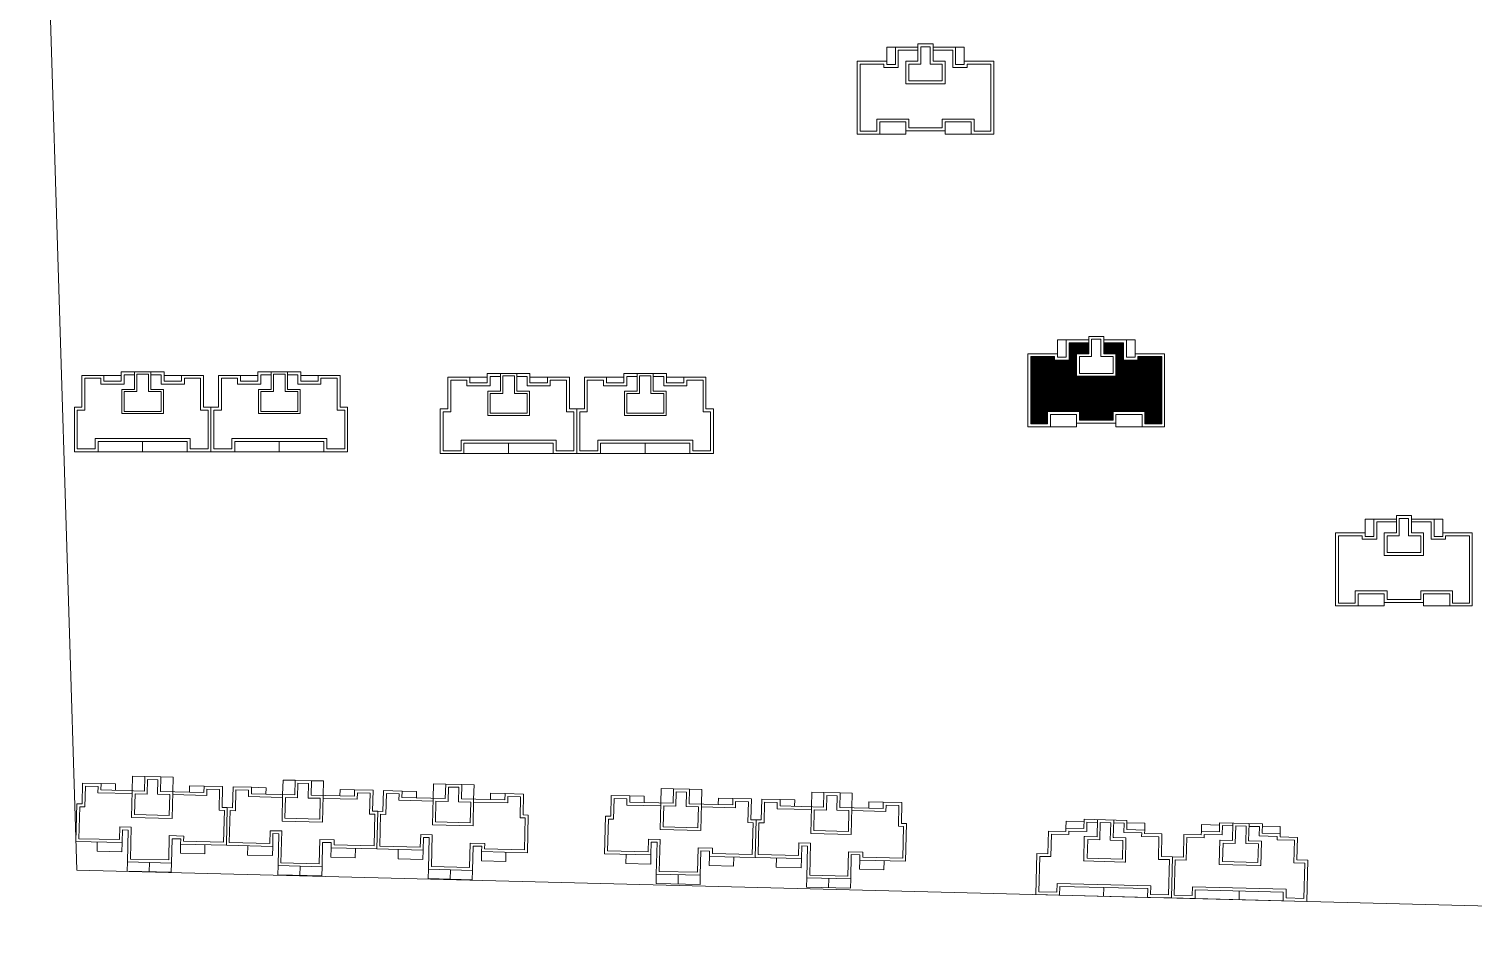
# Model space of a CAD drawing. Extents: x 121658 to 184658, y 9304 to 53801.
# Drawn here: x 125168 to 127662, y 12321 to 13889 of the extents above; entities that cross this region are included whole.
import ezdxf

# ---------------------------------------------------------------- set-up
doc = ezdxf.new("R2010")
doc.units = 0
doc.header["$LTSCALE"] = 1000
doc.header["$MEASUREMENT"] = 0
doc.layers.add('140', color=2, linetype='Continuous', lineweight=5)
doc.layers.add('s2', color=1, linetype='Continuous', lineweight=5)

msp = doc.modelspace()

# ---------------------------------------------------------------- hatches: boundary and pattern name
at = {"layer": 's2', "linetype": 'ByBlock'}
h = msp.add_hatch(dxfattribs=at)
h.set_pattern_fill('ANSI31', color=256, style=0)
h.set_pattern_definition([(45, (-1050501.1429, 357884.4355), (-1.1225320151, 1.1225320151), [])])
h.paths.add_polyline_path([(127124.4, 13323.5), (127096.4, 13323.5), (127083.4, 13323.5), (127083.4, 13317.5), (127058.4, 13317.5), (127058.4, 13347.5), (127024.4, 13347.5), (127024.4, 13328.5), (127045.4, 13328.5), (127045.4, 13289.5), (126977.4, 13289.5), (126977.4, 13328.5), (126998.4, 13328.5), (126998.4, 13347.5), (126964.4, 13347.5), (126964.4, 13317.5), (126939.4, 13317.5), (126939.4, 13323.5), (126926.4, 13323.5), (126898.4, 13323.5), (126898.4, 13207.5), (126927.4, 13207.5), (126927.4, 13228.5), (126982.4, 13228.5), (126982.4, 13213.5), (127011.4, 13213.5), (127040.4, 13213.5), (127040.4, 13228.5), (127095.4, 13228.5), (127095.4, 13207.5), (127124.4, 13207.5)])

# ---------------------------------------------------------------- linework, layer by layer
at = {"layer": '140', "color": 7}
for p, q in [((125167.8, 15114.9), (125250.5, 12436.8)), ((126649.4, 13857.6), (126664.4, 13857.6)), ((126649.4, 13833.6), (126649.4, 13857.6)), ((126664.4, 13857.6), (126664.4, 13827.6)), ((126703.4, 13857.6), (126664.4, 13857.6)), ((126669.4, 13852.6), (126669.4, 13822.6)), ((126703.4, 13852.6), (126669.4, 13852.6)), ((126703.4, 13863.6), (126703.4, 13857.6)), ((126729.4, 13863.6), (126703.4, 13863.6)), ((126703.4, 13857.6), (126703.4, 13833.6)), ((126708.4, 13858.6), (126708.4, 13857.6)), ((126724.4, 13858.6), (126708.4, 13858.6)), ((126708.4, 13857.6), (126708.4, 13828.6)), ((126724.4, 13828.6), (126724.4, 13858.6)), ((126729.4, 13857.6), (126729.4, 13863.6)), ((126729.4, 13833.6), (126729.4, 13863.6)), ((126768.4, 13857.6), (126729.4, 13857.6)), ((126763.4, 13852.6), (126729.4, 13852.6)), ((126763.4, 13822.6), (126763.4, 13852.6)), ((126783.4, 13857.6), (126768.4, 13857.6)), ((126768.4, 13827.6), (126768.4, 13857.6)), ((126783.4, 13833.6), (126783.4, 13857.6)), ((126598.4, 13833.6), (126598.4, 13707.6)), ((126631.4, 13833.6), (126598.4, 13833.6)), ((126603.4, 13828.6), (126603.4, 13712.6)), ((126631.4, 13828.6), (126603.4, 13828.6)), ((126649.4, 13833.6), (126631.4, 13833.6)), ((126644.4, 13828.6), (126631.4, 13828.6)), ((126644.4, 13822.6), (126644.4, 13828.6)), ((126669.4, 13822.6), (126644.4, 13822.6)), ((126649.4, 13827.6), (126649.4, 13833.6)), ((126664.4, 13827.6), (126649.4, 13827.6)), ((126682.4, 13833.6), (126682.4, 13794.6)), ((126703.4, 13833.6), (126682.4, 13833.6)), ((126687.4, 13828.6), (126687.4, 13799.6)), ((126708.4, 13828.6), (126687.4, 13828.6)), ((126745.4, 13828.6), (126724.4, 13828.6)), ((126750.4, 13833.6), (126729.4, 13833.6)), ((126745.4, 13799.6), (126745.4, 13828.6)), ((126750.4, 13794.6), (126750.4, 13833.6)), ((126788.4, 13822.6), (126763.4, 13822.6)), ((126783.4, 13827.6), (126768.4, 13827.6)), ((126783.4, 13833.6), (126783.4, 13827.6)), ((126801.4, 13833.6), (126783.4, 13833.6)), ((126788.4, 13828.6), (126788.4, 13822.6)), ((126801.4, 13828.6), (126788.4, 13828.6)), ((126834.4, 13833.6), (126801.4, 13833.6)), ((126829.4, 13828.6), (126801.4, 13828.6)), ((126829.4, 13712.6), (126829.4, 13828.6)), ((126834.4, 13707.6), (126834.4, 13833.6)), ((126682.4, 13794.6), (126750.4, 13794.6)), ((126687.4, 13799.6), (126745.4, 13799.6)), ((126632.4, 13733.6), (126687.4, 13733.6)), ((126632.4, 13712.6), (126632.4, 13733.6)), ((126637.4, 13728.6), (126682.4, 13728.6)), ((126637.4, 13707.6), (126637.4, 13728.6)), ((126682.4, 13728.6), (126682.4, 13713.6)), ((126687.4, 13733.6), (126687.4, 13718.6)), ((126745.4, 13733.6), (126800.4, 13733.6)), ((126745.4, 13718.6), (126745.4, 13733.6)), ((126750.4, 13728.6), (126795.4, 13728.6)), ((126750.4, 13713.6), (126750.4, 13728.6)), ((126795.4, 13728.6), (126795.4, 13707.6)), ((126800.4, 13733.6), (126800.4, 13712.6)), ((126598.4, 13707.6), (126637.4, 13707.6)), ((126603.4, 13712.6), (126632.4, 13712.6)), ((126637.4, 13707.6), (126682.4, 13707.6)), ((126682.4, 13707.6), (126682.4, 13713.6)), ((126682.4, 13713.6), (126716.4, 13713.6)), ((126687.4, 13718.6), (126716.4, 13718.6)), ((126716.4, 13718.6), (126745.4, 13718.6)), ((126716.4, 13713.6), (126750.4, 13713.6)), ((126750.4, 13707.6), (126750.4, 13713.6)), ((126795.4, 13707.6), (126750.4, 13707.6)), ((126795.4, 13707.6), (126834.4, 13707.6)), ((126800.4, 13712.6), (126829.4, 13712.6)), ((126944.4, 13352.5), (126959.4, 13352.5)), ((126944.4, 13328.5), (126944.4, 13352.5)), ((126959.4, 13352.5), (126959.4, 13322.5)), ((126998.4, 13352.5), (126959.4, 13352.5)), ((126964.4, 13347.5), (126964.4, 13317.5)), ((126998.4, 13347.5), (126964.4, 13347.5)), ((126998.4, 13358.5), (126998.4, 13352.5)), ((127024.4, 13358.5), (126998.4, 13358.5)), ((126998.4, 13352.5), (126998.4, 13328.5)), ((127003.4, 13353.5), (127003.4, 13352.5)), ((127019.4, 13353.5), (127003.4, 13353.5)), ((127003.4, 13352.5), (127003.4, 13323.5)), ((127019.4, 13323.5), (127019.4, 13353.5)), ((127024.4, 13352.5), (127024.4, 13358.5)), ((127024.4, 13328.5), (127024.4, 13358.5)), ((127063.4, 13352.5), (127024.4, 13352.5)), ((127058.4, 13347.5), (127024.4, 13347.5)), ((127058.4, 13317.5), (127058.4, 13347.5)), ((127078.4, 13352.5), (127063.4, 13352.5)), ((127063.4, 13322.5), (127063.4, 13352.5)), ((127078.4, 13328.5), (127078.4, 13352.5)), ((126893.4, 13328.5), (126893.4, 13202.5)), ((126926.4, 13328.5), (126893.4, 13328.5)), ((126898.4, 13323.5), (126898.4, 13207.5)), ((126926.4, 13323.5), (126898.4, 13323.5)), ((126944.4, 13328.5), (126926.4, 13328.5)), ((126939.4, 13323.5), (126926.4, 13323.5)), ((126939.4, 13317.5), (126939.4, 13323.5)), ((126944.4, 13322.5), (126944.4, 13328.5)), ((126959.4, 13322.5), (126944.4, 13322.5)), ((126977.4, 13328.5), (126977.4, 13289.5)), ((126998.4, 13328.5), (126977.4, 13328.5)), ((126982.4, 13323.5), (126982.4, 13294.5)), ((127003.4, 13323.5), (126982.4, 13323.5)), ((127040.4, 13323.5), (127019.4, 13323.5)), ((127045.4, 13328.5), (127024.4, 13328.5)), ((127040.4, 13294.5), (127040.4, 13323.5)), ((127045.4, 13289.5), (127045.4, 13328.5)), ((127078.4, 13322.5), (127063.4, 13322.5)), ((127078.4, 13328.5), (127078.4, 13322.5)), ((127096.4, 13328.5), (127078.4, 13328.5)), ((127083.4, 13323.5), (127083.4, 13317.5)), ((127096.4, 13323.5), (127083.4, 13323.5)), ((127129.4, 13328.5), (127096.4, 13328.5)), ((127124.4, 13323.5), (127096.4, 13323.5)), ((127124.4, 13207.5), (127124.4, 13323.5)), ((127129.4, 13202.5), (127129.4, 13328.5)), ((125327.3, 13297), (125401.3, 13297)), ((125327.3, 13281), (125327.3, 13297)), ((125350.3, 13297), (125350.3, 13267)), ((125378.3, 13267), (125378.3, 13297)), ((125401.3, 13297), (125401.3, 13281)), ((125563.3, 13297), (125637.3, 13297)), ((125563.3, 13281), (125563.3, 13297)), ((125586.3, 13297), (125586.3, 13267)), ((125614.3, 13267), (125614.3, 13297)), ((125637.3, 13297), (125637.3, 13281)), ((126964.4, 13317.5), (126939.4, 13317.5)), ((127083.4, 13317.5), (127058.4, 13317.5)), ((125259.3, 13291), (125297.3, 13291)), ((125259.3, 13236), (125259.3, 13291)), ((125264.3, 13286), (125292.3, 13286)), ((125264.3, 13231), (125264.3, 13286)), ((125292.3, 13286), (125292.3, 13276)), ((125292.3, 13276), (125332.3, 13276)), ((125295.3, 13291), (125297.3, 13291)), ((125297.3, 13291), (125327.3, 13291)), ((125297.3, 13291), (125297.3, 13281)), ((125297.3, 13281), (125327.3, 13281)), ((125332.3, 13292), (125350.3, 13292)), ((125332.3, 13276), (125332.3, 13292)), ((125374.3, 13293), (125354.3, 13293)), ((125354.3, 13293), (125354.3, 13263)), ((125374.3, 13263), (125374.3, 13293)), ((125378.3, 13292), (125396.3, 13292)), ((125396.3, 13292), (125396.3, 13276)), ((125396.3, 13276), (125436.3, 13276)), ((125431.3, 13291), (125401.3, 13291)), ((125401.3, 13281), (125431.3, 13281)), ((125431.3, 13291), (125469.3, 13291)), ((125431.3, 13281), (125431.3, 13291)), ((125436.3, 13286), (125464.3, 13286)), ((125436.3, 13276), (125436.3, 13286)), ((125464.3, 13286), (125464.3, 13231)), ((125469.3, 13291), (125469.3, 13236)), ((125495.3, 13291), (125533.3, 13291)), ((125495.3, 13236), (125495.3, 13291)), ((125500.3, 13286), (125528.3, 13286)), ((125500.3, 13231), (125500.3, 13286)), ((125528.3, 13286), (125528.3, 13276)), ((125528.3, 13276), (125568.3, 13276)), ((125531.3, 13291), (125533.3, 13291)), ((125533.3, 13291), (125563.3, 13291)), ((125533.3, 13291), (125533.3, 13281)), ((125533.3, 13281), (125563.3, 13281)), ((125568.3, 13292), (125586.3, 13292)), ((125568.3, 13276), (125568.3, 13292)), ((125610.3, 13293), (125590.3, 13293)), ((125590.3, 13293), (125590.3, 13263)), ((125610.3, 13263), (125610.3, 13293)), ((125614.3, 13292), (125632.3, 13292)), ((125632.3, 13292), (125632.3, 13276)), ((125632.3, 13276), (125672.3, 13276)), ((125667.3, 13291), (125637.3, 13291)), ((125637.3, 13281), (125667.3, 13281)), ((125667.3, 13291), (125705.3, 13291)), ((125667.3, 13281), (125667.3, 13291)), ((125672.3, 13286), (125700.3, 13286)), ((125672.3, 13276), (125672.3, 13286)), ((125700.3, 13286), (125700.3, 13231)), ((125705.3, 13291), (125705.3, 13236)), ((125891.3, 13288.1), (125929.3, 13288.1)), ((125891.3, 13233.1), (125891.3, 13288.1)), ((125896.3, 13283.1), (125924.3, 13283.1)), ((125896.3, 13228.1), (125896.3, 13283.1)), ((125924.3, 13283.1), (125924.3, 13273.1)), ((125924.3, 13273.1), (125964.3, 13273.1)), ((125927.3, 13288.1), (125929.3, 13288.1)), ((125929.3, 13288.1), (125959.3, 13288.1)), ((125929.3, 13288.1), (125929.3, 13278.1)), ((125929.3, 13278.1), (125959.3, 13278.1)), ((125959.3, 13294.1), (126033.3, 13294.1)), ((125959.3, 13278.1), (125959.3, 13294.1)), ((125964.3, 13289.1), (125982.3, 13289.1)), ((125964.3, 13273.1), (125964.3, 13289.1)), ((125982.3, 13294.1), (125982.3, 13264.1)), ((126006.3, 13290.1), (125986.3, 13290.1)), ((125986.3, 13290.1), (125986.3, 13260.1)), ((126006.3, 13260.1), (126006.3, 13290.1)), ((126010.3, 13264.1), (126010.3, 13294.1)), ((126010.3, 13289.1), (126028.3, 13289.1)), ((126028.3, 13289.1), (126028.3, 13273.1)), ((126028.3, 13273.1), (126068.3, 13273.1)), ((126033.3, 13294.1), (126033.3, 13278.1)), ((126063.3, 13288.1), (126033.3, 13288.1)), ((126033.3, 13278.1), (126063.3, 13278.1)), ((126063.3, 13288.1), (126101.3, 13288.1)), ((126063.3, 13278.1), (126063.3, 13288.1)), ((126068.3, 13283.1), (126096.3, 13283.1)), ((126068.3, 13273.1), (126068.3, 13283.1)), ((126096.3, 13283.1), (126096.3, 13228.1)), ((126101.3, 13288.1), (126101.3, 13233.1)), ((126127.3, 13288.1), (126165.3, 13288.1)), ((126127.3, 13233.1), (126127.3, 13288.1)), ((126132.3, 13283.1), (126160.3, 13283.1)), ((126132.3, 13228.1), (126132.3, 13283.1)), ((126160.3, 13283.1), (126160.3, 13273.1)), ((126160.3, 13273.1), (126200.3, 13273.1)), ((126163.3, 13288.1), (126165.3, 13288.1)), ((126165.3, 13288.1), (126195.3, 13288.1)), ((126165.3, 13288.1), (126165.3, 13278.1)), ((126165.3, 13278.1), (126195.3, 13278.1)), ((126195.3, 13294.1), (126269.3, 13294.1)), ((126195.3, 13278.1), (126195.3, 13294.1)), ((126200.3, 13289.1), (126218.3, 13289.1)), ((126200.3, 13273.1), (126200.3, 13289.1)), ((126218.3, 13294.1), (126218.3, 13264.1)), ((126242.3, 13290.1), (126222.3, 13290.1)), ((126222.3, 13290.1), (126222.3, 13260.1)), ((126242.3, 13260.1), (126242.3, 13290.1)), ((126246.3, 13264.1), (126246.3, 13294.1)), ((126246.3, 13289.1), (126264.3, 13289.1)), ((126264.3, 13289.1), (126264.3, 13273.1)), ((126264.3, 13273.1), (126304.3, 13273.1)), ((126269.3, 13294.1), (126269.3, 13278.1)), ((126299.3, 13288.1), (126269.3, 13288.1)), ((126269.3, 13278.1), (126299.3, 13278.1)), ((126299.3, 13288.1), (126337.3, 13288.1)), ((126299.3, 13278.1), (126299.3, 13288.1)), ((126304.3, 13283.1), (126332.3, 13283.1)), ((126304.3, 13273.1), (126304.3, 13283.1)), ((126332.3, 13283.1), (126332.3, 13228.1)), ((126337.3, 13288.1), (126337.3, 13233.1)), ((126977.4, 13289.5), (127045.4, 13289.5)), ((126982.4, 13294.5), (127040.4, 13294.5)), ((125328.3, 13267), (125328.3, 13225)), ((125350.3, 13267), (125328.3, 13267)), ((125332.3, 13263), (125332.3, 13229)), ((125354.3, 13263), (125332.3, 13263)), ((125396.3, 13263), (125374.3, 13263)), ((125400.3, 13267), (125378.3, 13267)), ((125396.3, 13229), (125396.3, 13263)), ((125400.3, 13225), (125400.3, 13267)), ((125564.3, 13267), (125564.3, 13225)), ((125586.3, 13267), (125564.3, 13267)), ((125568.3, 13263), (125568.3, 13229)), ((125590.3, 13263), (125568.3, 13263)), ((125632.3, 13263), (125610.3, 13263)), ((125636.3, 13267), (125614.3, 13267)), ((125632.3, 13229), (125632.3, 13263)), ((125636.3, 13225), (125636.3, 13267)), ((125960.3, 13264.1), (125960.3, 13222.1)), ((125982.3, 13264.1), (125960.3, 13264.1)), ((125964.3, 13260.1), (125964.3, 13226.1)), ((125986.3, 13260.1), (125964.3, 13260.1)), ((126028.3, 13260.1), (126006.3, 13260.1)), ((126032.3, 13264.1), (126010.3, 13264.1)), ((126028.3, 13226.1), (126028.3, 13260.1)), ((126032.3, 13222.1), (126032.3, 13264.1)), ((126196.3, 13264.1), (126196.3, 13222.1)), ((126218.3, 13264.1), (126196.3, 13264.1)), ((126200.3, 13260.1), (126200.3, 13226.1)), ((126222.3, 13260.1), (126200.3, 13260.1)), ((126264.3, 13260.1), (126242.3, 13260.1)), ((126268.3, 13264.1), (126246.3, 13264.1)), ((126264.3, 13226.1), (126264.3, 13260.1)), ((126268.3, 13222.1), (126268.3, 13264.1)), ((125246.3, 13236), (125259.3, 13236)), ((125246.3, 13159), (125246.3, 13236)), ((125251.3, 13231), (125264.3, 13231)), ((125251.3, 13164), (125251.3, 13231)), ((125328.3, 13226), (125328.3, 13225)), ((125328.3, 13225), (125400.3, 13225)), ((125332.3, 13229), (125396.3, 13229)), ((125399.3, 13225), (125400.3, 13225)), ((125464.3, 13231), (125477.3, 13231)), ((125469.3, 13236), (125482.3, 13236)), ((125477.3, 13231), (125477.3, 13164)), ((125482.3, 13236), (125482.3, 13159)), ((125482.3, 13236), (125495.3, 13236)), ((125482.3, 13159), (125482.3, 13236)), ((125487.3, 13231), (125500.3, 13231)), ((125487.3, 13164), (125487.3, 13231)), ((125564.3, 13226), (125564.3, 13225)), ((125564.3, 13225), (125636.3, 13225)), ((125568.3, 13229), (125632.3, 13229)), ((125635.3, 13225), (125636.3, 13225)), ((125700.3, 13231), (125713.3, 13231)), ((125705.3, 13236), (125718.3, 13236)), ((125713.3, 13231), (125713.3, 13164)), ((125718.3, 13236), (125718.3, 13159)), ((125878.3, 13233.1), (125891.3, 13233.1)), ((125878.3, 13156.1), (125878.3, 13233.1)), ((125883.3, 13228.1), (125896.3, 13228.1)), ((125883.3, 13161.1), (125883.3, 13228.1)), ((125960.3, 13223.1), (125960.3, 13222.1)), ((125960.3, 13222.1), (126032.3, 13222.1)), ((125964.3, 13226.1), (126028.3, 13226.1)), ((126031.3, 13222.1), (126032.3, 13222.1)), ((126096.3, 13228.1), (126109.3, 13228.1)), ((126101.3, 13233.1), (126114.3, 13233.1)), ((126109.3, 13228.1), (126109.3, 13161.1)), ((126114.3, 13233.1), (126114.3, 13156.1)), ((126114.3, 13233.1), (126127.3, 13233.1)), ((126114.3, 13156.1), (126114.3, 13233.1)), ((126119.3, 13228.1), (126132.3, 13228.1)), ((126119.3, 13161.1), (126119.3, 13228.1)), ((126196.3, 13223.1), (126196.3, 13222.1)), ((126196.3, 13222.1), (126268.3, 13222.1)), ((126200.3, 13226.1), (126264.3, 13226.1)), ((126267.3, 13222.1), (126268.3, 13222.1)), ((126332.3, 13228.1), (126345.3, 13228.1)), ((126337.3, 13233.1), (126350.3, 13233.1)), ((126345.3, 13228.1), (126345.3, 13161.1)), ((126350.3, 13233.1), (126350.3, 13156.1)), ((126927.4, 13228.5), (126982.4, 13228.5)), ((126927.4, 13207.5), (126927.4, 13228.5)), ((126932.4, 13223.5), (126977.4, 13223.5)), ((126932.4, 13202.5), (126932.4, 13223.5)), ((126977.4, 13223.5), (126977.4, 13208.5)), ((126982.4, 13228.5), (126982.4, 13213.5)), ((127040.4, 13228.5), (127095.4, 13228.5)), ((127040.4, 13213.5), (127040.4, 13228.5)), ((127045.4, 13223.5), (127090.4, 13223.5)), ((127045.4, 13208.5), (127045.4, 13223.5)), ((127090.4, 13223.5), (127090.4, 13202.5)), ((127095.4, 13228.5), (127095.4, 13207.5)), ((126893.4, 13202.5), (126932.4, 13202.5)), ((126898.4, 13207.5), (126927.4, 13207.5)), ((126932.4, 13202.5), (126977.4, 13202.5)), ((126977.4, 13202.5), (126977.4, 13208.5)), ((126977.4, 13208.5), (127011.4, 13208.5)), ((126982.4, 13213.5), (127011.4, 13213.5)), ((127011.4, 13213.5), (127040.4, 13213.5)), ((127011.4, 13208.5), (127045.4, 13208.5)), ((127045.4, 13202.5), (127045.4, 13208.5)), ((127090.4, 13202.5), (127045.4, 13202.5)), ((127090.4, 13202.5), (127129.4, 13202.5)), ((127095.4, 13207.5), (127124.4, 13207.5)), ((125282.3, 13182), (125282.3, 13164)), ((125364.3, 13182), (125282.3, 13182)), ((125287.3, 13177), (125287.3, 13159)), ((125364.3, 13177), (125287.3, 13177)), ((125446.3, 13182), (125364.3, 13182)), ((125441.3, 13177), (125364.3, 13177)), ((125364.3, 13177), (125364.3, 13159)), ((125441.3, 13159), (125441.3, 13177)), ((125446.3, 13164), (125446.3, 13182)), ((125518.3, 13182), (125518.3, 13164)), ((125600.3, 13182), (125518.3, 13182)), ((125523.3, 13177), (125523.3, 13159)), ((125600.3, 13177), (125523.3, 13177)), ((125682.3, 13182), (125600.3, 13182)), ((125677.3, 13177), (125600.3, 13177)), ((125600.3, 13177), (125600.3, 13159)), ((125677.3, 13159), (125677.3, 13177)), ((125682.3, 13164), (125682.3, 13182)), ((125914.3, 13179.1), (125914.3, 13161.1)), ((125996.3, 13179.1), (125914.3, 13179.1)), ((125919.3, 13174.1), (125919.3, 13156.1)), ((125996.3, 13174.1), (125919.3, 13174.1)), ((126078.3, 13179.1), (125996.3, 13179.1)), ((126073.3, 13174.1), (125996.3, 13174.1)), ((125996.3, 13174.1), (125996.3, 13156.1)), ((126073.3, 13156.1), (126073.3, 13174.1)), ((126078.3, 13161.1), (126078.3, 13179.1)), ((126150.3, 13179.1), (126150.3, 13161.1)), ((126232.3, 13179.1), (126150.3, 13179.1)), ((126155.3, 13174.1), (126155.3, 13156.1)), ((126232.3, 13174.1), (126155.3, 13174.1)), ((126314.3, 13179.1), (126232.3, 13179.1)), ((126309.3, 13174.1), (126232.3, 13174.1)), ((126232.3, 13174.1), (126232.3, 13156.1)), ((126309.3, 13156.1), (126309.3, 13174.1)), ((126314.3, 13161.1), (126314.3, 13179.1)), ((125287.3, 13159), (125246.3, 13159)), ((125282.3, 13164), (125251.3, 13164)), ((125364.3, 13159), (125287.3, 13159)), ((125364.3, 13159), (125441.3, 13159)), ((125482.3, 13159), (125441.3, 13159)), ((125477.3, 13164), (125446.3, 13164)), ((125523.3, 13159), (125482.3, 13159)), ((125518.3, 13164), (125487.3, 13164)), ((125600.3, 13159), (125523.3, 13159)), ((125600.3, 13159), (125677.3, 13159)), ((125718.3, 13159), (125677.3, 13159)), ((125713.3, 13164), (125682.3, 13164)), ((125919.3, 13156.1), (125878.3, 13156.1)), ((125914.3, 13161.1), (125883.3, 13161.1)), ((125996.3, 13156.1), (125919.3, 13156.1)), ((125996.3, 13156.1), (126073.3, 13156.1)), ((126114.3, 13156.1), (126073.3, 13156.1)), ((126109.3, 13161.1), (126078.3, 13161.1)), ((126155.3, 13156.1), (126114.3, 13156.1)), ((126150.3, 13161.1), (126119.3, 13161.1)), ((126232.3, 13156.1), (126155.3, 13156.1)), ((126232.3, 13156.1), (126309.3, 13156.1)), ((126350.3, 13156.1), (126309.3, 13156.1)), ((126345.3, 13161.1), (126314.3, 13161.1)), ((127529.8, 13049.1), (127529.8, 13043.1)), ((127555.8, 13049.1), (127529.8, 13049.1)), ((127555.8, 13043.1), (127555.8, 13049.1)), ((127555.8, 13019.1), (127555.8, 13049.1)), ((127475.8, 13043.1), (127490.8, 13043.1)), ((127475.8, 13019.1), (127475.8, 13043.1)), ((127490.8, 13043.1), (127490.8, 13013.1)), ((127529.8, 13043.1), (127490.8, 13043.1)), ((127495.8, 13038.1), (127495.8, 13008.1)), ((127529.8, 13038.1), (127495.8, 13038.1)), ((127529.8, 13043.1), (127529.8, 13019.1)), ((127534.8, 13044.1), (127534.8, 13043.1)), ((127550.8, 13044.1), (127534.8, 13044.1)), ((127534.8, 13043.1), (127534.8, 13014.1)), ((127550.8, 13014.1), (127550.8, 13044.1)), ((127594.8, 13043.1), (127555.8, 13043.1)), ((127589.8, 13038.1), (127555.8, 13038.1)), ((127589.8, 13008.1), (127589.8, 13038.1)), ((127609.8, 13043.1), (127594.8, 13043.1)), ((127594.8, 13013.1), (127594.8, 13043.1)), ((127609.8, 13019.1), (127609.8, 13043.1)), ((127424.8, 13019.1), (127424.8, 12893.1)), ((127457.8, 13019.1), (127424.8, 13019.1)), ((127429.8, 13014.1), (127429.8, 12898.1)), ((127457.8, 13014.1), (127429.8, 13014.1)), ((127475.8, 13019.1), (127457.8, 13019.1)), ((127470.8, 13014.1), (127457.8, 13014.1)), ((127470.8, 13008.1), (127470.8, 13014.1)), ((127495.8, 13008.1), (127470.8, 13008.1)), ((127475.8, 13013.1), (127475.8, 13019.1)), ((127490.8, 13013.1), (127475.8, 13013.1)), ((127508.8, 13019.1), (127508.8, 12980.1)), ((127529.8, 13019.1), (127508.8, 13019.1)), ((127513.8, 13014.1), (127513.8, 12985.1)), ((127534.8, 13014.1), (127513.8, 13014.1)), ((127571.8, 13014.1), (127550.8, 13014.1)), ((127576.8, 13019.1), (127555.8, 13019.1)), ((127571.8, 12985.1), (127571.8, 13014.1)), ((127576.8, 12980.1), (127576.8, 13019.1)), ((127614.8, 13008.1), (127589.8, 13008.1)), ((127609.8, 13013.1), (127594.8, 13013.1)), ((127609.8, 13019.1), (127609.8, 13013.1)), ((127627.8, 13019.1), (127609.8, 13019.1)), ((127614.8, 13014.1), (127614.8, 13008.1)), ((127627.8, 13014.1), (127614.8, 13014.1)), ((127660.8, 13019.1), (127627.8, 13019.1)), ((127655.8, 13014.1), (127627.8, 13014.1)), ((127655.8, 12898.1), (127655.8, 13014.1)), ((127660.8, 12893.1), (127660.8, 13019.1)), ((127508.8, 12980.1), (127576.8, 12980.1)), ((127513.8, 12985.1), (127571.8, 12985.1)), ((127429.8, 12898.1), (127458.8, 12898.1)), ((127458.8, 12919.1), (127513.8, 12919.1)), ((127458.8, 12898.1), (127458.8, 12919.1)), ((127463.8, 12914.1), (127508.8, 12914.1)), ((127463.8, 12893.1), (127463.8, 12914.1)), ((127508.8, 12914.1), (127508.8, 12899.1)), ((127508.8, 12893.1), (127508.8, 12899.1)), ((127508.8, 12899.1), (127542.8, 12899.1)), ((127513.8, 12919.1), (127513.8, 12904.1)), ((127513.8, 12904.1), (127542.8, 12904.1)), ((127542.8, 12904.1), (127571.8, 12904.1)), ((127542.8, 12899.1), (127576.8, 12899.1)), ((127571.8, 12919.1), (127626.8, 12919.1)), ((127571.8, 12904.1), (127571.8, 12919.1)), ((127576.8, 12914.1), (127621.8, 12914.1)), ((127576.8, 12899.1), (127576.8, 12914.1)), ((127576.8, 12893.1), (127576.8, 12899.1)), ((127621.8, 12914.1), (127621.8, 12893.1)), ((127626.8, 12919.1), (127626.8, 12898.1)), ((127626.8, 12898.1), (127655.8, 12898.1)), ((127424.8, 12893.1), (127463.8, 12893.1)), ((127463.8, 12893.1), (127508.8, 12893.1)), ((127621.8, 12893.1), (127576.8, 12893.1)), ((127621.8, 12893.1), (127660.8, 12893.1)), ((125346.2, 12574), (125346.8, 12599)), ((125346.8, 12599), (125367.8, 12598.4)), ((125367.2, 12573.4), (125367.8, 12598.4)), ((125367.8, 12598.4), (125395.8, 12597.7)), ((125395.8, 12597.7), (125395.2, 12572.8)), ((125395.8, 12597.7), (125416.8, 12597.2)), ((125416.8, 12597.2), (125416.2, 12572.2)), ((125259.6, 12551.1), (125260.5, 12587.1)), ((125260.5, 12587.1), (125292.5, 12586.3)), ((125264.5, 12546), (125265.4, 12582)), ((125265.4, 12582), (125287.4, 12581.4)), ((125287.4, 12581.4), (125287.1, 12570.4)), ((125292.5, 12586.3), (125292.2, 12575.3)), ((125292.2, 12575.3), (125367.2, 12573.4)), ((125292.5, 12586.3), (125317.5, 12585.7)), ((125317.5, 12585.7), (125317.2, 12574.7)), ((125346.2, 12574), (125345.1, 12528)), ((125372.7, 12593.3), (125372.1, 12568.3)), ((125390.7, 12592.9), (125372.7, 12593.3)), ((125390.1, 12567.9), (125390.7, 12592.9)), ((125395.2, 12572.8), (125470.2, 12570.9)), ((125445.2, 12571.5), (125445.4, 12582.5)), ((125445.4, 12582.5), (125470.4, 12581.9)), ((125470.2, 12570.9), (125470.4, 12581.9)), ((125470.4, 12581.9), (125502.4, 12581.1)), ((125475, 12565.8), (125475.3, 12576.8)), ((125475.3, 12576.8), (125497.3, 12576.2)), ((125497.3, 12576.2), (125496.4, 12540.2)), ((125502.4, 12581.1), (125501.5, 12545.1)), ((125519.5, 12544.7), (125520.4, 12580.7)), ((125520.4, 12580.7), (125552.4, 12579.9)), ((125524.4, 12539.5), (125525.3, 12575.5)), ((125525.3, 12575.5), (125547.3, 12575)), ((125547.3, 12575), (125547, 12564)), ((125552.4, 12579.9), (125552.1, 12568.9)), ((125552.4, 12579.9), (125577.4, 12579.2)), ((125577.4, 12579.2), (125577.1, 12568.2)), ((125606.1, 12567.5), (125606.7, 12592.5)), ((125606.7, 12592.5), (125627.7, 12592)), ((125627.1, 12567), (125627.7, 12592)), ((125627.7, 12592), (125655.7, 12591.3)), ((125632.6, 12586.9), (125632, 12561.9)), ((125650.6, 12586.4), (125632.6, 12586.9)), ((125650, 12561.4), (125650.6, 12586.4)), ((125655.7, 12591.3), (125655.1, 12566.3)), ((125655.7, 12591.3), (125676.7, 12590.8)), ((125676.7, 12590.8), (125676.1, 12565.8)), ((125705.1, 12565.1), (125705.4, 12576.1)), ((125705.4, 12576.1), (125730.4, 12575.5)), ((125730.1, 12564.5), (125730.4, 12575.5)), ((125730.4, 12575.5), (125762.3, 12574.7)), ((125762.3, 12574.7), (125761.5, 12538.7)), ((125779.4, 12538.2), (125780.3, 12574.2)), ((125780.3, 12574.2), (125812.3, 12573.4)), ((125812.3, 12573.4), (125812.1, 12562.4)), ((125812.3, 12573.4), (125837.3, 12572.8)), ((125837.3, 12572.8), (125837, 12561.8)), ((125866, 12561.1), (125866.7, 12586.1)), ((125866.7, 12586.1), (125887.7, 12585.6)), ((125887, 12560.6), (125887.7, 12585.6)), ((125887.7, 12585.6), (125915.6, 12584.9)), ((125892.5, 12580.4), (125891.9, 12555.5)), ((125910.5, 12580), (125892.5, 12580.4)), ((125909.9, 12555), (125910.5, 12580)), ((125915.6, 12584.9), (125915, 12559.9)), ((125915.6, 12584.9), (125936.6, 12584.4)), ((125936.6, 12584.4), (125936, 12559.4)), ((126259.4, 12552.8), (126260.1, 12577.8)), ((126260.1, 12577.8), (126281, 12577.3)), ((126280.4, 12552.3), (126281, 12577.3)), ((126281, 12577.3), (126309, 12576.6)), ((126309, 12576.6), (126308.4, 12551.6)), ((126309, 12576.6), (126330, 12576)), ((126330, 12576), (126329.4, 12551.1)), ((125249, 12486.3), (125250.6, 12551.3)), ((125250.6, 12551.3), (125259.6, 12551.1)), ((125287.1, 12570.4), (125346.1, 12569)), ((125351.1, 12568.8), (125350.2, 12532.9)), ((125372.1, 12568.3), (125351.1, 12568.8)), ((125411.1, 12567.4), (125390.1, 12567.9)), ((125410.2, 12531.4), (125411.1, 12567.4)), ((125415, 12526.2), (125416.2, 12572.2)), ((125416.1, 12567.2), (125475, 12565.8)), ((125547, 12564), (125606, 12562.5)), ((125552.1, 12568.9), (125627.1, 12567)), ((125606.1, 12567.5), (125605, 12521.5)), ((125611, 12562.4), (125610.1, 12526.4)), ((125632, 12561.9), (125611, 12562.4)), ((125671, 12560.9), (125650, 12561.4)), ((125655.1, 12566.3), (125730.1, 12564.5)), ((125670.1, 12524.9), (125671, 12560.9)), ((125675, 12519.8), (125676.1, 12565.8)), ((125676, 12560.8), (125735, 12559.3)), ((125735, 12559.3), (125735.2, 12570.3)), ((125735.2, 12570.3), (125757.2, 12569.8)), ((125757.2, 12569.8), (125756.3, 12533.8)), ((125784.3, 12533.1), (125785.2, 12569.1)), ((125785.2, 12569.1), (125807.2, 12568.6)), ((125807.2, 12568.6), (125806.9, 12557.6)), ((125806.9, 12557.6), (125865.9, 12556.1)), ((125812.1, 12562.4), (125887, 12560.6)), ((125866, 12561.1), (125864.9, 12515.1)), ((125870.9, 12556), (125870, 12520)), ((125891.9, 12555.5), (125870.9, 12556)), ((125930.9, 12554.5), (125909.9, 12555)), ((125915, 12559.9), (125990, 12558)), ((125930, 12518.5), (125930.9, 12554.5)), ((125934.9, 12513.4), (125936, 12559.4)), ((125935.9, 12554.4), (125994.9, 12552.9)), ((125965, 12558.6), (125965.3, 12569.6)), ((125965.3, 12569.6), (125990.3, 12569)), ((125990, 12558), (125990.3, 12569)), ((125990.3, 12569), (126022.3, 12568.2)), ((125994.9, 12552.9), (125995.1, 12563.9)), ((125995.1, 12563.9), (126017.1, 12563.4)), ((126017.1, 12563.4), (126016.3, 12527.4)), ((126022.3, 12568.2), (126021.4, 12532.2)), ((126172.8, 12529.9), (126173.7, 12565.9)), ((126173.7, 12565.9), (126205.7, 12565.1)), ((126177.7, 12524.8), (126178.6, 12560.8)), ((126178.6, 12560.8), (126200.6, 12560.2)), ((126200.6, 12560.2), (126200.3, 12549.2)), ((126200.3, 12549.2), (126259.3, 12547.8)), ((126205.7, 12565.1), (126205.5, 12554.1)), ((126205.5, 12554.1), (126280.4, 12552.3)), ((126205.7, 12565.1), (126230.7, 12564.5)), ((126230.7, 12564.5), (126230.4, 12553.5)), ((126259.4, 12552.8), (126258.3, 12506.8)), ((126264.3, 12547.7), (126263.4, 12511.7)), ((126285.3, 12547.1), (126264.3, 12547.7)), ((126285.9, 12572.1), (126285.3, 12547.1)), ((126303.9, 12571.7), (126285.9, 12572.1)), ((126303.3, 12546.7), (126303.9, 12571.7)), ((126308.4, 12551.6), (126383.4, 12549.7)), ((126328.3, 12505.1), (126329.4, 12551.1)), ((126358.4, 12550.3), (126358.7, 12561.3)), ((126358.7, 12561.3), (126383.7, 12560.7)), ((126383.4, 12549.7), (126383.7, 12560.7)), ((126383.7, 12560.7), (126415.7, 12559.9)), ((126388.3, 12544.6), (126388.5, 12555.6)), ((126388.5, 12555.6), (126410.5, 12555)), ((126410.5, 12555), (126409.6, 12519.1)), ((126415.7, 12559.9), (126414.8, 12523.9)), ((126432.8, 12523.5), (126433.7, 12559.5)), ((126433.7, 12559.5), (126465.6, 12558.7)), ((126437.6, 12518.4), (126438.5, 12554.4)), ((126438.5, 12554.4), (126460.5, 12553.8)), ((126460.5, 12553.8), (126460.2, 12542.8)), ((126465.6, 12558.7), (126465.4, 12547.7)), ((126465.4, 12547.7), (126540.3, 12545.8)), ((126465.6, 12558.7), (126490.6, 12558.1)), ((126490.6, 12558.1), (126490.4, 12547.1)), ((126519.4, 12546.3), (126520, 12571.3)), ((126520, 12571.3), (126541, 12570.8)), ((126540.3, 12545.8), (126541, 12570.8)), ((126541, 12570.8), (126569, 12570.1)), ((126545.8, 12565.7), (126545.2, 12540.7)), ((126563.8, 12565.3), (126545.8, 12565.7)), ((126563.2, 12540.3), (126563.8, 12565.3)), ((126569, 12570.1), (126568.3, 12545.1)), ((126569, 12570.1), (126590, 12569.6)), ((126590, 12569.6), (126589.3, 12544.6)), ((126618.3, 12543.9), (126618.6, 12554.9)), ((126618.6, 12554.9), (126643.6, 12554.3)), ((126643.3, 12543.3), (126643.6, 12554.3)), ((126643.6, 12554.3), (126675.6, 12553.5)), ((126648.2, 12538.2), (126648.5, 12549.2)), ((126648.5, 12549.2), (126670.5, 12548.6)), ((126670.5, 12548.6), (126669.6, 12512.6)), ((126675.6, 12553.5), (126674.7, 12517.5)), ((125254.1, 12491.2), (125255.5, 12546.2)), ((125255.5, 12546.2), (125264.5, 12546)), ((125345.1, 12528), (125415, 12526.2)), ((125350.2, 12532.9), (125410.2, 12531.4)), ((125496.4, 12540.2), (125505.4, 12540)), ((125501.5, 12545.1), (125510.5, 12544.9)), ((125505.4, 12540), (125504, 12485)), ((125510.5, 12544.9), (125508.9, 12479.9)), ((125508.9, 12479.9), (125510.5, 12544.9)), ((125510.5, 12544.9), (125519.5, 12544.7)), ((125514, 12484.8), (125515.4, 12539.8)), ((125515.4, 12539.8), (125524.4, 12539.5)), ((125610.1, 12526.4), (125670.1, 12524.9)), ((125756.3, 12533.8), (125765.3, 12533.6)), ((125761.5, 12538.7), (125770.4, 12538.5)), ((125765.3, 12533.6), (125764, 12478.6)), ((125770.4, 12538.5), (125768.8, 12473.5)), ((125768.8, 12473.5), (125770.4, 12538.5)), ((125770.4, 12538.5), (125779.4, 12538.2)), ((125774, 12478.3), (125775.3, 12533.3)), ((125775.3, 12533.3), (125784.3, 12533.1)), ((126016.3, 12527.4), (126025.2, 12527.1)), ((126021.4, 12532.2), (126030.4, 12532)), ((126025.2, 12527.1), (126023.9, 12472.2)), ((126030.4, 12532), (126028.8, 12467)), ((126162.2, 12465.2), (126163.8, 12530.1)), ((126163.8, 12530.1), (126172.8, 12529.9)), ((126167.4, 12470), (126168.7, 12525)), ((126168.7, 12525), (126177.7, 12524.8)), ((126324.3, 12546.2), (126303.3, 12546.7)), ((126323.4, 12510.2), (126324.3, 12546.2)), ((126329.3, 12546.1), (126388.3, 12544.6)), ((126414.8, 12523.9), (126423.8, 12523.7)), ((126423.8, 12523.7), (126422.2, 12458.7)), ((126422.2, 12458.7), (126423.8, 12523.7)), ((126423.8, 12523.7), (126432.8, 12523.5)), ((126460.2, 12542.8), (126519.2, 12541.3)), ((126519.4, 12546.3), (126518.2, 12500.4)), ((126524.2, 12541.2), (126523.3, 12505.2)), ((126545.2, 12540.7), (126524.2, 12541.2)), ((126584.2, 12539.7), (126563.2, 12540.3)), ((126568.3, 12545.1), (126643.3, 12543.3)), ((126583.3, 12503.8), (126584.2, 12539.7)), ((126588.2, 12498.6), (126589.3, 12544.6)), ((126589.2, 12539.6), (126648.2, 12538.2)), ((126990.5, 12524.7), (126990.1, 12508.7)), ((127064.4, 12522.8), (126990.5, 12524.7)), ((127013.5, 12524.1), (127012.7, 12495.1)), ((127040.7, 12493.4), (127041.5, 12523.4)), ((127064, 12506.8), (127064.4, 12522.8)), ((125324.6, 12511.5), (125324.1, 12489.5)), ((125344.6, 12511), (125324.6, 12511.5)), ((125329.5, 12506.4), (125329, 12484.4)), ((125339.5, 12506.1), (125329.5, 12506.4)), ((125338.2, 12451.1), (125339.5, 12506.1)), ((125343.3, 12456), (125344.6, 12511)), ((125584.6, 12505), (125584, 12483.1)), ((125604.6, 12504.5), (125584.6, 12505)), ((125589.4, 12499.9), (125588.9, 12477.9)), ((125599.4, 12499.7), (125589.4, 12499.9)), ((125598.1, 12444.7), (125599.4, 12499.7)), ((125603.2, 12449.6), (125604.6, 12504.5)), ((125605, 12521.5), (125675, 12519.8)), ((125844.5, 12498.6), (125843.9, 12476.6)), ((125864.5, 12498.1), (125844.5, 12498.6)), ((125863.1, 12443.1), (125864.5, 12498.1)), ((125864.9, 12515.1), (125934.9, 12513.4)), ((125870, 12520), (125930, 12518.5)), ((126258.3, 12506.8), (126328.3, 12505.1)), ((126263.4, 12511.7), (126323.4, 12510.2)), ((126409.6, 12519.1), (126418.6, 12518.8)), ((126418.6, 12518.8), (126417.3, 12463.8)), ((126427.3, 12463.6), (126428.6, 12518.6)), ((126428.6, 12518.6), (126437.6, 12518.4)), ((126518.2, 12500.4), (126588.2, 12498.6)), ((126523.3, 12505.2), (126583.3, 12503.8)), ((126669.6, 12512.6), (126678.6, 12512.4)), ((126674.7, 12517.5), (126683.7, 12517.3)), ((126678.6, 12512.4), (126677.2, 12457.4)), ((126683.7, 12517.3), (126682.1, 12452.3)), ((126928.9, 12504.3), (126927.9, 12465.3)), ((126958.9, 12503.5), (126928.9, 12504.3)), ((126933.8, 12499.1), (126932.8, 12460.2)), ((126963.8, 12498.4), (126933.8, 12499.1)), ((126959.1, 12509.5), (126958.9, 12503.5)), ((126959.1, 12509.5), (126959.4, 12521.5)), ((126990.1, 12508.7), (126959.1, 12509.5)), ((126959.4, 12521.5), (126990.4, 12520.7)), ((126963.9, 12504.4), (126963.8, 12498.4)), ((126994.9, 12503.6), (126963.9, 12504.4)), ((126995.3, 12519.6), (126994.9, 12503.6)), ((127013.3, 12519.1), (126995.3, 12519.6)), ((127018.3, 12519), (127017.6, 12489)), ((127036.3, 12518.5), (127018.3, 12519)), ((127035.6, 12488.6), (127036.3, 12518.5)), ((127059.3, 12518), (127041.3, 12518.4)), ((127058.9, 12502), (127059.3, 12518)), ((127089.9, 12501.2), (127058.9, 12502)), ((127095, 12506.1), (127064, 12506.8)), ((127095.3, 12518.1), (127064.3, 12518.8)), ((127089.7, 12495.2), (127089.9, 12501.2)), ((127094.9, 12500.1), (127095, 12506.1)), ((127124.9, 12499.3), (127094.9, 12500.1)), ((127095, 12506.1), (127095.3, 12518.1)), ((127123.9, 12460.3), (127124.9, 12499.3)), ((127162.9, 12498.3), (127161.9, 12459.3)), ((127192.8, 12497.6), (127162.9, 12498.3)), ((127193, 12503.6), (127192.8, 12497.6)), ((127193, 12503.6), (127193.3, 12515.6)), ((127224, 12502.8), (127193, 12503.6)), ((127193.3, 12515.6), (127224.3, 12514.8)), ((127197.9, 12498.4), (127197.7, 12492.4)), ((127228.9, 12497.7), (127197.9, 12498.4)), ((127224.4, 12518.8), (127224, 12502.8)), ((127298.4, 12516.9), (127224.4, 12518.8)), ((127229.3, 12513.7), (127228.9, 12497.7)), ((127247.3, 12513.2), (127229.3, 12513.7)), ((127247.4, 12518.2), (127246.7, 12489.2)), ((127252.3, 12513.1), (127251.5, 12483.1)), ((127270.2, 12512.6), (127252.3, 12513.1)), ((127269.5, 12482.6), (127270.2, 12512.6)), ((127274.6, 12487.5), (127275.4, 12517.5)), ((127293.2, 12512), (127275.2, 12512.5)), ((127292.8, 12496), (127293.2, 12512)), ((127298, 12500.9), (127298.4, 12516.9)), ((127329, 12500.1), (127298, 12500.9)), ((127329.3, 12512.1), (127298.3, 12512.9)), ((127328.8, 12494.1), (127329, 12500.1)), ((127329, 12500.1), (127329.3, 12512.1)), ((125329, 12484.4), (125249, 12486.3)), ((125324.1, 12489.5), (125254.1, 12491.2)), ((125286, 12485.4), (125285.6, 12469.4)), ((125328.6, 12468.4), (125329, 12484.4)), ((125410.3, 12496.4), (125409.3, 12454.4)), ((125435.3, 12495.7), (125410.3, 12496.4)), ((125415.2, 12491.2), (125414.1, 12449.2)), ((125430.2, 12490.9), (125415.2, 12491.2)), ((125429.5, 12465.9), (125429.9, 12481.9)), ((125429.9, 12481.9), (125430.2, 12490.9)), ((125508.9, 12479.9), (125429.9, 12481.9)), ((125435.1, 12486.7), (125435.3, 12495.7)), ((125504, 12485), (125435.1, 12486.7)), ((125471.9, 12480.8), (125471.5, 12464.8)), ((125588.9, 12477.9), (125508.9, 12479.9)), ((125584, 12483.1), (125514, 12484.8)), ((125545.9, 12479), (125545.5, 12463)), ((125588.5, 12461.9), (125588.9, 12477.9)), ((125670.2, 12489.9), (125669.2, 12447.9)), ((125695.2, 12489.3), (125670.2, 12489.9)), ((125675.1, 12484.8), (125674.1, 12442.8)), ((125690.1, 12484.4), (125675.1, 12484.8)), ((125689.5, 12459.4), (125689.9, 12475.4)), ((125689.9, 12475.4), (125690.1, 12484.4)), ((125768.8, 12473.5), (125689.9, 12475.4)), ((125695, 12480.3), (125695.2, 12489.3)), ((125764, 12478.6), (125695, 12480.3)), ((125731.9, 12474.4), (125731.5, 12458.4)), ((125848.8, 12471.5), (125768.8, 12473.5)), ((125843.9, 12476.6), (125774, 12478.3)), ((125805.8, 12472.6), (125805.4, 12456.6)), ((125849.4, 12493.5), (125848.8, 12471.5)), ((125859.4, 12493.2), (125849.4, 12493.5)), ((125858, 12438.3), (125859.4, 12493.2)), ((125930.1, 12483.5), (125929.1, 12441.5)), ((125955.1, 12482.9), (125930.1, 12483.5)), ((125935, 12478.4), (125934, 12436.4)), ((125950, 12478), (125935, 12478.4)), ((125949.8, 12469), (125950, 12478)), ((125954.9, 12473.9), (125955.1, 12482.9)), ((126023.9, 12472.2), (125954.9, 12473.9)), ((126237.9, 12490.3), (126237.3, 12468.3)), ((126257.9, 12489.8), (126237.9, 12490.3)), ((126242.8, 12485.2), (126242.2, 12463.2)), ((126252.8, 12484.9), (126242.8, 12485.2)), ((126251.4, 12429.9), (126252.8, 12484.9)), ((126256.5, 12434.8), (126257.9, 12489.8)), ((126323.5, 12475.2), (126322.5, 12433.2)), ((126348.5, 12474.6), (126323.5, 12475.2)), ((126348.3, 12465.6), (126348.5, 12474.6)), ((126497.8, 12483.9), (126497.3, 12461.9)), ((126517.8, 12483.4), (126497.8, 12483.9)), ((126502.7, 12478.7), (126502.1, 12456.7)), ((126512.7, 12478.5), (126502.7, 12478.7)), ((126511.3, 12423.5), (126512.7, 12478.5)), ((126516.4, 12428.4), (126517.8, 12483.4)), ((126990.7, 12494.7), (126989.7, 12453.7)), ((126991.7, 12494.7), (126990.7, 12494.7)), ((127012.7, 12494.1), (126991.7, 12494.7)), ((126996.6, 12489.5), (126995.8, 12457.6)), ((127017.6, 12489), (126996.6, 12489.5)), ((127012.7, 12495.1), (127012.7, 12494.1)), ((127057.5, 12488), (127035.6, 12488.6)), ((127041.7, 12493.4), (127040.7, 12493.4)), ((127062.7, 12492.9), (127041.7, 12493.4)), ((127056.7, 12456), (127057.5, 12488)), ((127061.6, 12450.9), (127062.7, 12491.9)), ((127062.7, 12491.9), (127062.7, 12492.9)), ((127119.7, 12494.4), (127089.7, 12495.2)), ((127118.7, 12455.4), (127119.7, 12494.4)), ((127167.7, 12493.2), (127166.7, 12454.2)), ((127197.7, 12492.4), (127167.7, 12493.2)), ((127224.6, 12488.8), (127223.6, 12447.8)), ((127225.6, 12488.7), (127224.6, 12488.8)), ((127246.6, 12488.2), (127225.6, 12488.7)), ((127230.5, 12483.6), (127229.7, 12451.6)), ((127251.5, 12483.1), (127230.5, 12483.6)), ((127246.7, 12489.2), (127246.6, 12488.2)), ((127291.5, 12482.1), (127269.5, 12482.6)), ((127275.6, 12487.5), (127274.6, 12487.5)), ((127296.6, 12486.9), (127275.6, 12487.5)), ((127290.7, 12450.1), (127291.5, 12482.1)), ((127323.8, 12495.2), (127292.8, 12496)), ((127295.5, 12445), (127296.6, 12485.9)), ((127296.6, 12485.9), (127296.6, 12486.9)), ((127323.7, 12489.2), (127323.8, 12495.2)), ((127353.7, 12488.5), (127323.7, 12489.2)), ((127358.8, 12493.4), (127328.8, 12494.1)), ((127352.7, 12449.5), (127353.7, 12488.5)), ((127357.8, 12454.4), (127358.8, 12493.4)), ((125285.6, 12469.4), (125328.6, 12468.4)), ((125337.8, 12435.1), (125338.2, 12451.1)), ((125414.1, 12449.2), (125338.2, 12451.1)), ((125409.3, 12454.4), (125343.3, 12456)), ((125376.1, 12450.2), (125375.7, 12434.2)), ((125414.1, 12449.2), (125413.7, 12433.2)), ((125471.5, 12464.8), (125429.5, 12465.9)), ((125545.5, 12463), (125588.5, 12461.9)), ((125669.2, 12447.9), (125603.2, 12449.6)), ((125731.5, 12458.4), (125689.5, 12459.4)), ((125805.4, 12456.6), (125848.4, 12455.5)), ((125848.4, 12455.5), (125848.8, 12471.5)), ((125949.4, 12453), (125949.8, 12469)), ((125991.4, 12452), (125949.4, 12453)), ((126028.8, 12467), (125949.8, 12469)), ((125991.8, 12468), (125991.4, 12452)), ((126242.2, 12463.2), (126162.2, 12465.2)), ((126237.3, 12468.3), (126167.4, 12470)), ((126199.2, 12464.2), (126198.8, 12448.3)), ((126198.8, 12448.3), (126241.8, 12447.2)), ((126241.8, 12447.2), (126242.2, 12463.2)), ((126328.4, 12470.1), (126327.4, 12428.1)), ((126343.4, 12469.7), (126328.4, 12470.1)), ((126342.8, 12444.7), (126343.2, 12460.7)), ((126343.2, 12460.7), (126343.4, 12469.7)), ((126422.2, 12458.7), (126343.2, 12460.7)), ((126417.3, 12463.8), (126348.3, 12465.6)), ((126385.2, 12459.6), (126384.8, 12443.6)), ((126502.1, 12456.7), (126422.2, 12458.7)), ((126497.3, 12461.9), (126427.3, 12463.6)), ((126459.1, 12457.8), (126458.7, 12441.8)), ((126501.7, 12440.8), (126502.1, 12456.7)), ((126583.5, 12468.7), (126582.4, 12426.7)), ((126608.4, 12468.1), (126583.5, 12468.7)), ((126588.3, 12463.6), (126587.3, 12421.6)), ((126603.3, 12463.2), (126588.3, 12463.6)), ((126602.7, 12438.3), (126603.1, 12454.2)), ((126603.1, 12454.2), (126603.3, 12463.2)), ((126682.1, 12452.3), (126603.1, 12454.2)), ((126608.2, 12459.1), (126608.4, 12468.1)), ((126677.2, 12457.4), (126608.2, 12459.1)), ((126645.1, 12453.2), (126644.7, 12437.2)), ((126908.9, 12465.8), (126907.1, 12394.8)), ((126927.9, 12465.3), (126908.9, 12465.8)), ((126913.8, 12460.6), (126912.3, 12399.7)), ((126932.8, 12460.2), (126913.8, 12460.6)), ((126989.7, 12453.7), (126989.6, 12452.7)), ((126989.6, 12452.7), (127060.6, 12450.9)), ((126995.8, 12457.6), (127056.7, 12456)), ((127060.6, 12450.9), (127061.6, 12450.9)), ((127137.7, 12455), (127118.7, 12455.4)), ((127142.9, 12459.8), (127123.9, 12460.3)), ((127136.2, 12394), (127137.7, 12455)), ((127141.1, 12388.9), (127142.9, 12459.8)), ((127142.9, 12459.8), (127141.1, 12388.9)), ((127161.9, 12459.3), (127142.9, 12459.8)), ((127147.7, 12454.7), (127146.2, 12393.7)), ((127166.7, 12454.2), (127147.7, 12454.7)), ((127223.6, 12447.8), (127223.6, 12446.8)), ((127229.7, 12451.6), (127290.7, 12450.1)), ((127371.7, 12449), (127352.7, 12449.5)), ((127376.8, 12453.9), (127357.8, 12454.4)), ((127370.1, 12388), (127371.7, 12449)), ((127375, 12382.9), (127376.8, 12453.9)), ((125250.5, 12436.8), (129804.7, 12321.3)), ((125413.7, 12433.2), (125337.8, 12435.1)), ((125597.7, 12428.7), (125598.1, 12444.7)), ((125673.7, 12426.8), (125597.7, 12428.7)), ((125674.1, 12442.8), (125598.1, 12444.7)), ((125636.1, 12443.8), (125635.7, 12427.8)), ((125674.1, 12442.8), (125673.7, 12426.8)), ((125857.6, 12422.3), (125858, 12438.3)), ((125934, 12436.4), (125858, 12438.3)), ((125929.1, 12441.5), (125863.1, 12443.1)), ((125896, 12437.3), (125895.6, 12421.3)), ((125934, 12436.4), (125933.6, 12420.4)), ((126251, 12414), (126251.4, 12429.9)), ((126327.4, 12428.1), (126251.4, 12429.9)), ((126322.5, 12433.2), (126256.5, 12434.8)), ((126289.4, 12429), (126289, 12413)), ((126327.4, 12428.1), (126327, 12412.1)), ((126384.8, 12443.6), (126342.8, 12444.7)), ((126458.7, 12441.8), (126501.7, 12440.8)), ((126510.9, 12407.5), (126511.3, 12423.5)), ((126587.3, 12421.6), (126511.3, 12423.5)), ((126582.4, 12426.7), (126516.4, 12428.4)), ((126644.7, 12437.2), (126602.7, 12438.3)), ((127223.6, 12446.8), (127294.5, 12445)), ((127294.5, 12445), (127295.5, 12445)), ((125933.6, 12420.4), (125857.6, 12422.3)), ((126327, 12412.1), (126251, 12414)), ((126586.9, 12405.6), (126510.9, 12407.5)), ((126549.3, 12422.6), (126548.9, 12406.6)), ((126587.3, 12421.6), (126586.9, 12405.6)), ((126912.3, 12399.7), (126943.3, 12398.9)), ((126943.3, 12398.9), (126943.6, 12413.9)), ((126943.6, 12413.9), (127105.6, 12409.8)), ((126948.1, 12393.8), (126948.5, 12408.7)), ((126948.5, 12408.7), (127100.5, 12404.9)), ((127024.5, 12406.8), (127024.1, 12391.8)), ((127100.5, 12404.9), (127100.1, 12389.9)), ((127105.6, 12409.8), (127105.2, 12394.8)), ((127177.2, 12392.9), (127177.6, 12407.9)), ((127177.6, 12407.9), (127339.5, 12403.8)), ((127182.1, 12387.8), (127182.4, 12402.8)), ((127182.4, 12402.8), (127334.4, 12399)), ((127258.4, 12400.9), (127258, 12385.9)), ((127334.4, 12399), (127334, 12384)), ((127339.5, 12403.8), (127339.1, 12388.8)), ((126907.1, 12394.8), (126948.1, 12393.8)), ((126948.1, 12393.8), (127100.1, 12389.9)), ((127100.1, 12389.9), (127141.1, 12388.9)), ((127105.2, 12394.8), (127136.2, 12394)), ((127141.1, 12388.9), (127182.1, 12387.8)), ((127146.2, 12393.7), (127177.2, 12392.9)), ((127182.1, 12387.8), (127334, 12384)), ((127334, 12384), (127375, 12382.9)), ((127339.1, 12388.8), (127370.1, 12388))]:
    msp.add_line(p, q, dxfattribs=at)

doc.saveas('drawing.dxf')
